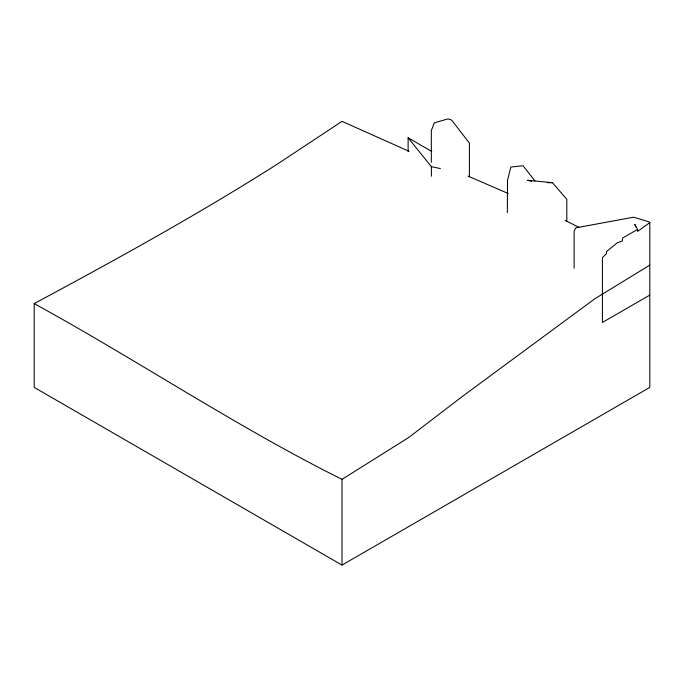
<?xml version="1.0" encoding="UTF-8"?>
<svg xmlns="http://www.w3.org/2000/svg" width="684" height="684" viewBox="0 0 684 684"><rect width="100%" height="100%" fill="white"/><g stroke="black" fill="none" stroke-linecap="round" stroke-linejoin="round"><path stroke-width="1.03" d="M574.15 268.248L574.15 231.055L575.911 227.84L633.615 217.196L648.774 221.761L649.8 222.642L637.582 231.431L637.582 229.414L634.769 224.343L635.829 227.002M649.8 222.642L649.8 387.392L342 565.095L342 479.364L408.707 437.495L462.76 396.156L594.841 298.754L649.8 265.144M637.582 229.414L622.414 238.16L622.414 240.999L617.336 242.752L606.494 251.541L606.494 253.567L602.416 257.637L602.416 322.446L649.8 295.095M342 565.095L34.2 387.392L34.2 303.593C116.417 259.45 198.198 214.348 277.029 164.331L342 121.35L409.066 151.309M547.285 182.696L552.424 182.679L566.822 199.352L566.822 221.513M552.424 182.679L527.612 180.26L531.588 181.508M408.126 151.609L408.126 137.8L431.39 166.691L440.351 168.563M468.113 176.13L508.229 193.495M565.172 220.41L579.288 227.524M342 479.364C236.16 426.585 137.817 360.417 34.2 303.593M408.126 137.8L431.758 151.446M534.948 180.952L523.072 165.733L510.854 167.041L507.519 180.302L507.34 212.621M469.395 176.865L469.395 143.101L451.602 120.042L447.986 118.905L434.323 122.855L431.322 130.627L431.322 162.27M431.39 166.691L431.39 176.25"/></g></svg>
